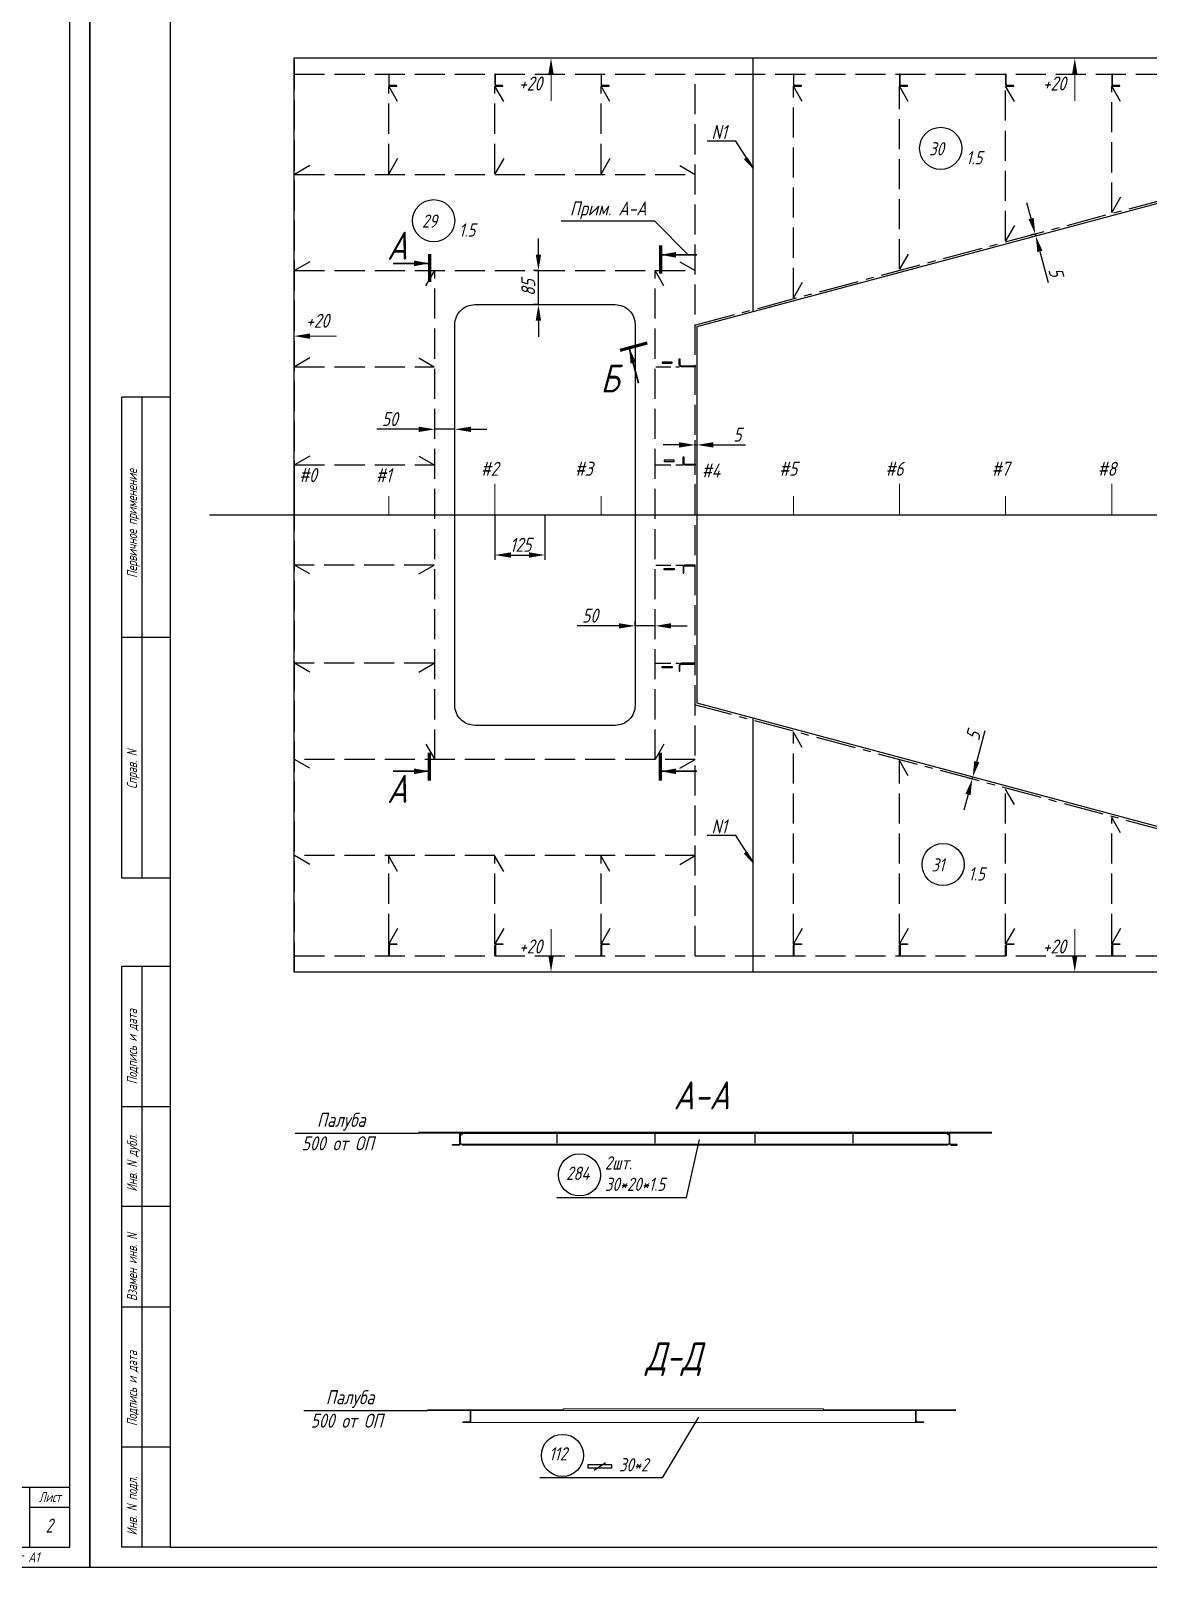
# Model space of a CAD drawing. Header units: millimetres. Extents: x 76485 to 135355, y 12764 to 18704.
# Drawn here: x 93158 to 95947, y 12764 to 16599 of the extents above; entities that cross this region are included whole.
import ezdxf
from ezdxf.enums import TextEntityAlignment as Align

# ---------------------------------------------------------------- set-up
doc = ezdxf.new("R2010")
doc.units = ezdxf.units.MM
doc.header["$PDSIZE"] = -1
for name, pattern in [('CENTER', [2, 1.25, -0.25, 0.25, -0.25]), ('Dashed', [10, 7.5, -2.5]), ('Dashed_dotted', [34, 24, -5, 0, -5])]:
    doc.linetypes.add(name, pattern=pattern)
for name, color, linetype in [('-1', 7, 'Continuous'), ('-1102', 7, 'Continuous'), ('6001', 7, 'Continuous'), ('7001', 7, 'Continuous'), ('Frame', 6, 'Continuous')]:
    doc.layers.add(name, color=color, linetype=linetype)
doc.styles.add('PB_TEXT', font='romans.shx', dxfattribs={"width": 0.7, "oblique": 15})
doc.styles.get("Standard").update_dxf_attribs({"font": 'ГОСТ тип А наклонный.ttf'})
doc.styles.add('ГОСТ', font='ГОСТ тип А.ttf', dxfattribs={"oblique": 15})
doc.dimstyles.new('dim10', dxfattribs={"dimscale": 0.4, "dimtxt": 87.5, "dimasz": 100, "dimexe": 30, "dimexo": 0, "dimgap": 20, "dimtad": 1, "dimdec": 0, "dimdsep": 46, "dimtxsty": 'Standard', "dimcen": 5, "dimadec": 0, "dimazin": 0, "dimtfac": 1, "dimtdec": 0, "dimtmove": 0, "dimatfit": 3, "dimfxl": 1, "dimtolj": 1, "dimtzin": 0, "dimarcsym": 0})
doc.dimstyles.get("Standard").update_dxf_attribs({"dimtxt": 0.18, "dimasz": 0.18, "dimexe": 0.18, "dimexo": 0.0625, "dimgap": 0.09, "dimtad": 0, "dimtih": 1, "dimtoh": 1, "dimdec": 4, "dimzin": 0, "dimdsep": 46, "dimtxsty": 'Standard', "dimcen": 0.09, "dimadec": 0, "dimazin": 0, "dimtfac": 1, "dimtdec": 4, "dimtofl": 0, "dimtmove": 0, "dimatfit": 3, "dimfxl": 1, "dimtolj": 1, "dimtzin": 0, "dimarcsym": 0})

# ---------------------------------------------------------------- blocks, each defined once
blk = doc.blocks.new('*D26')
at = {"color": 0, "lineweight": -2, "transparency": 16777216}
for p, q in [((94166.2, 15604.2), (94166.2, 15616.2)), ((94216.2, 15604.2), (94216.2, 15616.2)), ((94126.2, 15604.2), (94021.2, 15604.2)), ((94216.2, 15604.2), (94166.2, 15604.2)), ((94256.2, 15604.2), (94296.2, 15604.2))]:
    blk.add_line(p, q, dxfattribs=at)
at = {"color": 0, "transparency": 16777216}
for points in [[(94126.2, 15610.8), (94126.2, 15597.5), (94166.2, 15604.2)], [(94256.2, 15610.8), (94256.2, 15597.5), (94216.2, 15604.2)]]:
    blk.add_solid(points, dxfattribs=at)
at = {"layer": 'Defpoints', "color": 0, "transparency": 16777216}
for p in [(94166.2, 15604.2), (94166.2, 15604.2), (94216.2, 15604.2)]:
    blk.add_point(p, dxfattribs=at)
at = {"color": 0, "transparency": 16777216, "insert": (94053.7, 15629.7), "char_height": 35, "attachment_point": 5}
blk.add_mtext('\\A1;50', dxfattribs=at)
blk = doc.blocks.new('*D27')
at = {"color": 0, "lineweight": -2, "transparency": 16777216}
for p, q in [((94424.9, 16040.4), (94424.9, 16080.4)), ((94424.9, 16000.4), (94412.9, 16000.4)), ((94424.9, 15915.4), (94424.9, 16000.4)), ((94424.9, 15915.4), (94412.9, 15915.4)), ((94424.9, 15875.4), (94424.9, 15835.4))]:
    blk.add_line(p, q, dxfattribs=at)
at = {"color": 0, "transparency": 16777216}
for points in [[(94418.2, 16040.4), (94431.6, 16040.4), (94424.9, 16000.4)], [(94418.2, 15875.4), (94431.6, 15875.4), (94424.9, 15915.4)]]:
    blk.add_solid(points, dxfattribs=at)
at = {"layer": 'Defpoints', "color": 0, "transparency": 16777216}
for p in [(94424.9, 16000.4), (94424.9, 16000.4), (94424.9, 15915.4)]:
    blk.add_point(p, dxfattribs=at)
at = {"color": 0, "transparency": 16777216, "insert": (94399.4, 15957.9), "char_height": 35, "attachment_point": 5, "rotation": 90}
blk.add_mtext('\\A1;85', dxfattribs=at)
blk = doc.blocks.new('*D28')
at = {"color": 0, "lineweight": -2, "transparency": 16777216}
for p, q in [((94316.2, 15390.4), (94316.2, 15278.5)), ((94441.2, 15390.4), (94441.2, 15278.5)), ((94356.2, 15290.5), (94401.2, 15290.5))]:
    blk.add_line(p, q, dxfattribs=at)
at = {"color": 0, "transparency": 16777216}
for points in [[(94356.2, 15297.2), (94356.2, 15283.8), (94316.2, 15290.5)], [(94401.2, 15297.2), (94401.2, 15283.8), (94441.2, 15290.5)]]:
    blk.add_solid(points, dxfattribs=at)
at = {"layer": 'Defpoints', "color": 0, "transparency": 16777216}
for p in [(94316.2, 15390.4), (94441.2, 15390.4), (94441.2, 15290.5)]:
    blk.add_point(p, dxfattribs=at)
at = {"color": 0, "transparency": 16777216, "insert": (94380.5, 15316), "char_height": 35, "attachment_point": 5}
blk.add_mtext('\\A1;125', dxfattribs=at)
blk = doc.blocks.new('*D29')
at = {"color": 0, "lineweight": -2, "transparency": 16777216}
for p, q in [((94626.2, 15113.7), (94521.2, 15113.7)), ((94666.2, 15113.7), (94666.2, 15125.7)), ((94716.2, 15113.7), (94666.2, 15113.7)), ((94716.2, 15113.7), (94716.2, 15125.7)), ((94756.2, 15113.7), (94796.2, 15113.7))]:
    blk.add_line(p, q, dxfattribs=at)
at = {"color": 0, "transparency": 16777216}
for points in [[(94626.2, 15120.3), (94626.2, 15107), (94666.2, 15113.7)], [(94756.2, 15120.3), (94756.2, 15107), (94716.2, 15113.7)]]:
    blk.add_solid(points, dxfattribs=at)
at = {"layer": 'Defpoints', "color": 0, "transparency": 16777216}
for p in [(94666.2, 15113.7), (94666.2, 15113.7), (94716.2, 15113.7)]:
    blk.add_point(p, dxfattribs=at)
at = {"color": 0, "transparency": 16777216, "insert": (94553.7, 15139.2), "char_height": 35, "attachment_point": 5}
blk.add_mtext('\\A1;50', dxfattribs=at)
blk = doc.blocks.new('A$C128E1BCE')
at = {"linetype": 'Continuous', "lineweight": 9}
blk.add_line((40, 0), (106.5, 0), dxfattribs=at)
at = {"linetype": 'Continuous'}
blk.add_solid([(40, 6.7), (40, -6.7), (0, 0)], dxfattribs=at)
blk = doc.blocks.new('stamp-small-01')
at = {"layer": 'Frame'}
for p, q in [((-185, 15), (0, 15)), ((-185, 0), (-185, 15)), ((-178, 15), (-178, 0)), ((-168, 15), (-168, 0)), ((-145, 15), (-145, 0)), ((-130, 0), (-130, 15)), ((-120, 15), (-120, 0)), ((-10, 0), (-10, 15)), ((-185, 5), (-120, 5))]:
    blk.add_line(p, q, dxfattribs=at)
at = {"layer": 'Frame', "color": 7}
for p, q in [((-185, 10), (-120, 10)), ((-10, 10), (0, 10))]:
    blk.add_line(p, q, dxfattribs=at)
at = {"layer": 'Frame', "color": 7, "style": 'PB_TEXT', "oblique": 15, "width": 0.7}
blk.add_text('Лист', height=2.5, dxfattribs=at).set_placement((-4.99, 11.25), align=Align.CENTER)
for s, p in [('Подпись', (-143.84, 1.32)), ('Изм.', (-184.42, 1.25)), ('Лист', (-176.51, 1.32)), ('N документа', (-166.77, 1.32)), ('Дата', (-129.46, 1.32))]:
    blk.add_text(s, height=2.5, dxfattribs=at).set_placement(p)
blk = doc.blocks.new('stamp-side-01')
at = {"layer": 'Frame'}
for p, q in [((-12, 0), (-12, 145)), ((-12, 145), (0, 145)), ((-12, 110), (0, 110)), ((0, 85), (-12, 85)), ((-12, 60), (0, 60)), ((0, 25), (-12, 25)), ((0, 0), (-12, 0))]:
    blk.add_line(p, q, dxfattribs=at)
at = {"layer": 'Frame', "color": 7}
blk.add_line((-7, 145), (-7, 0), dxfattribs=at)
at = {"layer": 'Frame', "color": 7, "style": 'PB_TEXT', "oblique": 15, "width": 0.7}
for s, p in [('Подпись и дата', (-8.25, 115.55)), ('Инв. N дубл.', (-8.25, 88.76)), ('Взамен инв. N', (-8.25, 61.42)), ('Подпись и дата', (-8.25, 30.25)), ('Инв. N подл.', (-8.25, 2.97))]:
    blk.add_text(s, height=2.5, rotation=90, dxfattribs=at).set_placement(p)
blk = doc.blocks.new('stamp-side-02')
at = {"layer": 'Frame'}
for p, q in [((0, 287), (-12, 287)), ((-12, 167), (-12, 287)), ((0, 227), (-12, 227)), ((0, 167), (-12, 167))]:
    blk.add_line(p, q, dxfattribs=at)
at = {"layer": 'Frame', "color": 7}
blk.add_line((-7, 287), (-7, 167), dxfattribs=at)
at = {"layer": 'Frame'}
blk.add_blockref('stamp-side-01', (0, 0), dxfattribs=at)
at = {"layer": 'Frame', "color": 7, "style": 'PB_TEXT', "oblique": 15, "width": 0.7}
for s, p in [('Первичное применение', (-8.25, 241.89)), ('Справ. N', (-8.25, 189.23))]:
    blk.add_text(s, height=2.5, rotation=90, dxfattribs=at).set_placement(p)
blk = doc.blocks.new('A$C65DE2539')
at = {"color": 7}
for points in [[(0, 0), (8410, 0), (8410, 5940), (0, 5940)], [(200, 50), (8360, 50), (8360, 5890), (200, 5890)]]:
    blk.add_lwpolyline(points, close=True, dxfattribs=at)
at = {"color": 7, "xscale": 10, "yscale": 10, "zscale": 10}
for name, p in [('stamp-side-02', (200, 50)), ('stamp-small-01', (8360, 50))]:
    blk.add_blockref(name, p, dxfattribs=at)
at = {"color": 7, "style": 'ГОСТ', "oblique": 15}
blk.add_text('Формат А1', height=25, dxfattribs=at).set_placement((8216.9, 12.5), align=Align.CENTER)
blk = doc.blocks.new('sech')
at = {"color": 7, "lineweight": 60, "ltscale": 20}
blk.add_line((45636.5, -51323.5), (45810.1, -51323.5), dxfattribs=at)
at = {"color": 7, "lineweight": 30, "ltscale": 20}
blk.add_line((45694, -51323.5), (45694, -51551.1), dxfattribs=at)
at = {"color": 7}
blk.add_lwpolyline([(45694, -51323.5, 0, 35, 0), (45694, -51421.1, 28.6, 28.6, 0)], format="xyseb", dxfattribs=at)
blk = doc.blocks.new('*D46')
at = {"color": 0, "lineweight": -2, "transparency": 16777216}
for p, q in [((94816.2, 15565.3), (94816.2, 15577.3)), ((94821.2, 15565.3), (94821.2, 15577.3)), ((94776.2, 15565.3), (94736.2, 15565.3)), ((94816.2, 15565.3), (94821.2, 15565.3)), ((94861.2, 15565.3), (94941.8, 15565.3))]:
    blk.add_line(p, q, dxfattribs=at)
at = {"color": 0, "transparency": 16777216}
for points in [[(94776.2, 15572), (94776.2, 15558.6), (94816.2, 15565.3)], [(94861.2, 15572), (94861.2, 15558.6), (94821.2, 15565.3)]]:
    blk.add_solid(points, dxfattribs=at)
at = {"layer": 'Defpoints', "color": 0, "transparency": 16777216}
for p in [(94816.2, 15565.3), (94821.2, 15565.3), (94821.2, 15565.3)]:
    blk.add_point(p, dxfattribs=at)
at = {"color": 0, "transparency": 16777216, "insert": (94921.5, 15590.8), "char_height": 35, "attachment_point": 5}
blk.add_mtext('\\A1;5', dxfattribs=at)
blk = doc.blocks.new('*D47')
at = {"color": 0, "lineweight": -2, "transparency": 16777216}
for p, q in [((95654.7, 16130.3), (95644.3, 16169)), ((95665, 16091.7), (95653.4, 16088.6)), ((95666.3, 16086.9), (95654.7, 16083.8)), ((95665, 16091.7), (95666.3, 16086.9)), ((95676.7, 16048.2), (95697.5, 15970.4))]:
    blk.add_line(p, q, dxfattribs=at)
at = {"color": 0, "transparency": 16777216}
for points in [[(95661.1, 16132.1), (95648.2, 16128.6), (95665, 16091.7)], [(95683.1, 16050), (95670.2, 16046.5), (95666.3, 16086.9)]]:
    blk.add_solid(points, dxfattribs=at)
at = {"layer": 'Defpoints', "color": 0, "transparency": 16777216}
for p in [(95665, 16091.7), (95666.3, 16086.9), (95666.3, 16086.9)]:
    blk.add_point(p, dxfattribs=at)
at = {"color": 0, "transparency": 16777216, "insert": (95716.9, 15996.6), "char_height": 35, "attachment_point": 5, "rotation": 285}
blk.add_mtext('\\A1;5', dxfattribs=at)
blk = doc.blocks.new('*D48')
at = {"color": 0, "lineweight": -2, "transparency": 16777216}
for p, q in [((95519.2, 14774.8), (95540.1, 14852.7)), ((95507.6, 14731.3), (95496, 14734.4)), ((95508.9, 14736.2), (95497.3, 14739.3)), ((95507.6, 14731.3), (95508.9, 14736.2)), ((95497.2, 14692.7), (95486.9, 14654.1))]:
    blk.add_line(p, q, dxfattribs=at)
at = {"color": 0, "transparency": 16777216}
for points in [[(95512.8, 14776.5), (95525.6, 14773.1), (95508.9, 14736.2)], [(95490.8, 14694.4), (95503.6, 14691), (95507.6, 14731.3)]]:
    blk.add_solid(points, dxfattribs=at)
at = {"layer": 'Defpoints', "color": 0, "transparency": 16777216}
for p in [(95507.6, 14731.3), (95508.9, 14736.2), (95508.9, 14736.2)]:
    blk.add_point(p, dxfattribs=at)
at = {"color": 0, "transparency": 16777216, "insert": (95510.2, 14839.7), "char_height": 35, "attachment_point": 5, "rotation": 75}
blk.add_mtext('\\A1;5', dxfattribs=at)
blk = doc.blocks.new('_weld')
at = {"color": 0, "linetype": 'ByBlock'}
for p, q in [((-1.5, 0), (-1.5, 0)), ((-1.5, -0.05), (-1.45, 0)), ((-1.5, -0.09), (-1.41, 0)), ((-1.5, -0.14), (-1.36, 0)), ((-1.5, -0.18), (-1.32, 0)), ((-1.5, -0.22), (-1.28, 0)), ((-1.5, -0.27), (-1.23, 0)), ((-1.43, -0.29), (-1.14, 0)), ((-1.37, -0.27), (-1.1, 0)), ((-1.31, -0.26), (-1.05, 0)), ((-1.26, -0.25), (-1.01, 0)), ((-1.2, -0.24), (-0.96, 0)), ((-1.14, -0.23), (-0.92, 0)), ((-1.09, -0.22), (-0.87, 0)), ((-1.03, -0.21), (-0.83, 0)), ((-0.92, -0.18), (-0.74, 0)), ((-0.86, -0.17), (-0.69, 0)), ((-0.81, -0.16), (-0.65, 0)), ((-0.67, -0.13), (-0.81, 0)), ((-0.63, -0.13), (-0.76, 0)), ((-0.75, -0.15), (-0.6, 0)), ((-0.7, -0.14), (-0.56, 0)), ((-0.64, -0.13), (-0.51, 0)), ((-0.58, -0.12), (-0.47, 0)), ((-0.53, -0.11), (-0.42, 0)), ((-0.41, -0.08), (-0.49, 0)), ((-0.37, -0.07), (-0.45, 0)), ((-0.33, -0.07), (-0.4, 0)), ((-0.36, -0.07), (-0.29, 0)), ((-0.3, -0.06), (-0.24, 0)), ((-0.25, -0.05), (-0.2, 0)), ((-0.19, -0.04), (-0.15, 0)), ((-0.15, -0.03), (-0.18, 0)), ((-0.13, -0.03), (-0.11, 0)), ((-0.11, -0.02), (-0.13, 0)), ((-0.07, -0.01), (-0.09, 0)), ((-0.08, -0.02), (-0.06, 0)), ((-0.04, -0.01), (-0.04, 0)), ((-0.02, 0), (-0.02, 0)), ((-1.27, -0.25), (-1.5, -0.02)), ((-1.31, -0.26), (-1.5, -0.07)), ((-1.34, -0.27), (-1.5, -0.11)), ((-1.38, -0.28), (-1.5, -0.16)), ((-1.42, -0.28), (-1.5, -0.2)), ((-1.46, -0.29), (-1.5, -0.25)), ((-1.49, -0.3), (-1.5, -0.29)), ((-1.48, -0.3), (-1.19, 0)), ((-1.23, -0.25), (-1.48, 0)), ((-1.2, -0.24), (-1.43, 0)), ((-1.16, -0.23), (-1.39, 0)), ((-1.12, -0.22), (-1.34, 0)), ((-1.08, -0.22), (-1.3, 0)), ((-1.05, -0.21), (-1.25, 0)), ((-1.01, -0.2), (-1.21, 0)), ((-0.97, -0.19), (-1.16, 0)), ((-0.93, -0.19), (-1.12, 0)), ((-0.9, -0.18), (-1.07, 0)), ((-0.86, -0.17), (-1.03, 0)), ((-0.82, -0.16), (-0.99, 0)), ((-0.98, -0.2), (-0.78, 0)), ((-0.78, -0.16), (-0.94, 0)), ((-0.75, -0.15), (-0.9, 0)), ((-0.71, -0.14), (-0.85, 0)), ((-0.6, -0.12), (-0.72, 0)), ((-0.56, -0.11), (-0.67, 0)), ((-0.52, -0.1), (-0.63, 0)), ((-0.48, -0.1), (-0.58, 0)), ((-0.45, -0.09), (-0.54, 0)), ((-0.47, -0.09), (-0.38, 0)), ((-0.42, -0.08), (-0.33, 0)), ((-0.3, -0.06), (-0.36, 0)), ((-0.26, -0.05), (-0.31, 0)), ((-0.22, -0.04), (-0.27, 0)), ((-0.18, -0.04), (-0.22, 0))]:
    blk.add_line(p, q, dxfattribs=at)
at = {"color": 0, "linetype": 'ByBlock', "flags": 128}
blk.add_lwpolyline([(-1.5, 0), (0, 0), (-1.5, -0.3)], close=True, dxfattribs=at)

msp = doc.modelspace()

# ---------------------------------------------------------------- linework, layer by layer
at = {"layer": '-1', "color": 1, "lineweight": 0}
for p, q in [((93816.2, 15390.4), (93816.2, 15468.5)), ((94316.2, 15390.4), (94316.2, 15468.5)), ((94816.2, 15390.4), (94816.2, 15468.5)), ((95326.2, 15390.4), (95326.2, 15468.5)), ((95856.2, 15390.4), (95856.2, 15468.5)), ((94051.2, 15390.4), (94051.2, 15437.3)), ((94581.2, 15390.4), (94581.2, 15437.3)), ((95061.2, 15390.4), (95061.2, 15437.3)), ((95591.2, 15390.4), (95591.2, 15437.3))]:
    msp.add_line(p, q, dxfattribs=at)
at = {"layer": '-1102', "color": 3, "lineweight": 0}
for p, q in [((95467.1, 13155.8), (94148.1, 13155.8)), ((94254.8, 13130.2), (94254.8, 13155.8)), ((94256.3, 13130.2), (94256.3, 13155.8)), ((95366.3, 13130.2), (95366.3, 13155.8)), ((95367.8, 13130.2), (95367.8, 13155.8))]:
    msp.add_line(p, q, dxfattribs=at)
msp.add_lwpolyline([(95467.1, 13157.3), (95136.3, 13157.3), (95136.3, 13159.8), (94486.3, 13159.8), (94486.3, 13157.3), (94148.1, 13157.3)], dxfattribs=at)
for centre, radius, start, end in [((94251.8, 13130.2), 4.5, 269.9984, 0.0016), ((94251.8, 13130.2), 3, 269.9984, 0.0016), ((95370.8, 13130.2), 4.5, 179.9984, 270.0016), ((95370.8, 13130.2), 3, 179.9984, 270.0016)]:
    msp.add_arc(centre, radius, start, end, dxfattribs=at)
at = {"color": 3, "ltscale": 25}
for p, q in [((93814.7, 16530.4), (93814.7, 14250.4)), ((96916.2, 16530.4), (93814.7, 16530.4)), ((94961.2, 15897.9), (94961.2, 16530.4)), ((94961.2, 14250.4), (94961.2, 14882.9)), ((93814.7, 14250.4), (96916.2, 14250.4)), ((95556.6, 13849.5), (94125.8, 13849.5)), ((95556.6, 13848), (94125.8, 13848)), ((94229.1, 13822.5), (94229.1, 13848)), ((94230.6, 13822.5), (94230.6, 13848)), ((94230.6, 13848), (95450.6, 13848)), ((94230.6, 13822.5), (94230.6, 13848)), ((94470.6, 13848), (94470.6, 13822.5)), ((94715.6, 13848), (94715.6, 13822.5)), ((94965.6, 13822.5), (94965.6, 13848)), ((95210.6, 13822.5), (95210.6, 13848)), ((95450.6, 13822.5), (95450.6, 13848)), ((95450.6, 13848), (95450.6, 13822.5)), ((95452.1, 13822.5), (95452.1, 13848)), ((95447.5, 13819.5), (94233.6, 13819.5))]:
    msp.add_line(p, q, dxfattribs=at)
at = {"color": 6, "linetype": 'Dashed', "ltscale": 10}
for p, q in [((93816.2, 14250.4), (93816.2, 16530.4)), ((93816.2, 16490.4), (96917.7, 16490.4)), ((94816.2, 14290.4), (94816.2, 16490.4)), ((93816.2, 14290.4), (96917.7, 14290.4))]:
    msp.add_line(p, q, dxfattribs=at)
at = {"color": 1, "linetype": 'Dashed', "ltscale": 10}
for p, q in [((94051.2, 16241.9), (94051.2, 16460.4)), ((94316.2, 16241.9), (94316.2, 16460.4)), ((94581.2, 16241.9), (94581.2, 16460.4)), ((95061.2, 15932.5), (95061.2, 16460.4)), ((95326.2, 16003.5), (95326.2, 16460.4)), ((95591.2, 16074.5), (95591.2, 16460.4)), ((95856.2, 16145.5), (95856.2, 16460.4)), ((93816.2, 16240.4), (94816.2, 16240.4)), ((93816.2, 16000.4), (94816.2, 16000.4)), ((94166.2, 14780.4), (94166.2, 16000.4)), ((94716.2, 14780.4), (94716.2, 16000.4)), ((93816.2, 15760.4), (94164.7, 15760.4)), ((93816.2, 15515.4), (94164.7, 15515.4)), ((94164.7, 15265.4), (93816.2, 15265.4)), ((94164.7, 15020.4), (93816.2, 15020.4)), ((95061.2, 14320.4), (95061.2, 14848.4)), ((94816.2, 14780.4), (93816.2, 14780.4)), ((95326.2, 14320.4), (95326.2, 14777.4)), ((95591.2, 14320.4), (95591.2, 14706.4)), ((95856.2, 14320.4), (95856.2, 14635.3)), ((94816.2, 14540.4), (93816.2, 14540.4)), ((94051.2, 14320.4), (94051.2, 14538.9)), ((94316.2, 14320.4), (94316.2, 14538.9)), ((94581.2, 14320.4), (94581.2, 14538.9))]:
    msp.add_line(p, q, dxfattribs=at)
at = {"color": 1, "linetype": 'CENTER', "ltscale": 100}
for p, q in [((94073.2, 16422.3), (94051.2, 16460.4)), ((94338.2, 16422.3), (94316.2, 16460.4)), ((94603.2, 16422.3), (94581.2, 16460.4)), ((95083.2, 16422.3), (95061.2, 16460.4)), ((95348.2, 16422.3), (95326.2, 16460.4)), ((95613.2, 16422.3), (95591.2, 16460.4)), ((95878.2, 16422.3), (95856.2, 16460.4)), ((93854.4, 16262.5), (93816.2, 16240.4)), ((94073.2, 16280.1), (94051.2, 16241.9)), ((94338.2, 16280.1), (94316.2, 16241.9)), ((94603.2, 16280.1), (94581.2, 16241.9)), ((94778.1, 16262.5), (94816.2, 16240.4)), ((95878.2, 16183.7), (95856.2, 16145.5)), ((95613.2, 16112.7), (95591.2, 16074.5)), ((95348.2, 16041.6), (95326.2, 16003.5)), ((93854.4, 16022.5), (93816.2, 16000.4)), ((94144.2, 15962.3), (94166.2, 16000.4)), ((94738.2, 15962.3), (94716.2, 16000.4)), ((94778.1, 16022.5), (94816.2, 16000.4)), ((95083.2, 15970.6), (95061.2, 15932.5)), ((93854.4, 15782.5), (93816.2, 15760.4)), ((94126.6, 15782.5), (94164.7, 15760.4)), ((93854.4, 15537.5), (93816.2, 15515.4)), ((94126.6, 15537.5), (94164.7, 15515.4)), ((93854.4, 15243.4), (93816.2, 15265.4)), ((94126.6, 15243.4), (94164.7, 15265.4)), ((93854.4, 14998.4), (93816.2, 15020.4)), ((94126.6, 14998.4), (94164.7, 15020.4)), ((95083.2, 14810.2), (95061.2, 14848.4)), ((94144.2, 14818.6), (94166.2, 14780.4)), ((94738.2, 14818.6), (94716.2, 14780.4)), ((93854.4, 14758.4), (93816.2, 14780.4)), ((94778.1, 14758.4), (94816.2, 14780.4)), ((95348.2, 14739.2), (95326.2, 14777.4)), ((95613.2, 14668.2), (95591.2, 14706.4)), ((95878.2, 14597.2), (95856.2, 14635.3)), ((93854.4, 14518.4), (93816.2, 14540.4)), ((94073.2, 14500.8), (94051.2, 14538.9)), ((94338.2, 14500.8), (94316.2, 14538.9)), ((94603.2, 14500.8), (94581.2, 14538.9)), ((94778.1, 14518.4), (94816.2, 14540.4)), ((94073.2, 14358.6), (94051.2, 14320.4)), ((94338.2, 14358.6), (94316.2, 14320.4)), ((94603.2, 14358.6), (94581.2, 14320.4)), ((95083.2, 14358.6), (95061.2, 14320.4)), ((95348.2, 14358.6), (95326.2, 14320.4)), ((95613.2, 14358.6), (95591.2, 14320.4)), ((95878.2, 14358.6), (95856.2, 14320.4))]:
    msp.add_line(p, q, dxfattribs=at)
at = {"color": 5, "linetype": 'CENTER', "ltscale": 80}
for p, q in [((94817.7, 15864.7), (96916.2, 16427)), ((96916.2, 14353.9), (94817.7, 14916.2))]:
    msp.add_line(p, q, dxfattribs=at)
at = {"color": 2, "linetype": 'Dashed', "ltscale": 5}
for p, q in [((94717.7, 15760.4), (94776.2, 15760.4)), ((94758.7, 15772), (94733.6, 15772)), ((94733.6, 15772), (94733.6, 15768.9)), ((94733.6, 15768.9), (94758.7, 15768.9)), ((94758.7, 15768.9), (94758.7, 15772)), ((94717.7, 15515.4), (94786.2, 15515.4)), ((94763.7, 15527), (94738.6, 15527)), ((94738.6, 15527), (94738.6, 15523.9)), ((94738.6, 15523.9), (94763.7, 15523.9)), ((94763.7, 15523.9), (94763.7, 15527)), ((94717.7, 15265.4), (94786.2, 15265.4)), ((94738.6, 15253.9), (94738.6, 15257)), ((94738.6, 15257), (94763.7, 15257)), ((94763.7, 15253.9), (94738.6, 15253.9)), ((94763.7, 15257), (94763.7, 15253.9)), ((94717.7, 15020.4), (94776.2, 15020.4)), ((94733.6, 15008.9), (94733.6, 15012)), ((94733.6, 15012), (94758.7, 15012)), ((94758.7, 15008.9), (94733.6, 15008.9)), ((94758.7, 15012), (94758.7, 15008.9))]:
    msp.add_line(p, q, dxfattribs=at)
at = {"color": 3, "linetype": 'Dashed_dotted', "ltscale": 25}
msp.add_line((94790.7, 15515.4), (94816.2, 15515.4), dxfattribs=at)
at = {"color": 1}
msp.add_line((93603.8, 15390.4), (101554.1, 15390.4), dxfattribs=at)
at = {"color": 1, "ltscale": 25}
for p, q in [((94608.4, 13020), (94548.3, 13020)), ((94548.3, 13020), (94548.3, 13012.5)), ((94548.3, 13012.5), (94608.4, 13012.5)), ((94564.3, 13006.9), (94592.5, 13025.7)), ((94608.4, 13012.5), (94608.4, 13020))]:
    msp.add_line(p, q, dxfattribs=at)
at = {"color": 5}
for points in [[(94052.7, 16490.4), (94051.2, 16490.4), (94051.2, 16464.9, 0.414214), (94055.7, 16460.4), (94071.2, 16460.4), (94071.2, 16461.9), (94055.7, 16461.9, -0.414214), (94052.7, 16464.9)], [(94317.7, 16490.4), (94316.2, 16490.4), (94316.2, 16464.9, 0.414214), (94320.7, 16460.4), (94336.2, 16460.4), (94336.2, 16461.9), (94320.7, 16461.9, -0.414214), (94317.7, 16464.9)], [(94582.7, 16490.4), (94581.2, 16490.4), (94581.2, 16464.9, 0.414214), (94585.7, 16460.4), (94601.2, 16460.4), (94601.2, 16461.9), (94585.7, 16461.9, -0.414214), (94582.7, 16464.9)], [(95062.7, 16490.4), (95061.2, 16490.4), (95061.2, 16464.9, 0.414214), (95065.7, 16460.4), (95081.2, 16460.4), (95081.2, 16461.9), (95065.7, 16461.9, -0.414214), (95062.7, 16464.9)], [(95327.7, 16490.4), (95326.2, 16490.4), (95326.2, 16464.9, 0.414214), (95330.7, 16460.4), (95346.2, 16460.4), (95346.2, 16461.9), (95330.7, 16461.9, -0.414214), (95327.7, 16464.9)], [(95592.7, 16490.4), (95591.2, 16490.4), (95591.2, 16464.9, 0.414214), (95595.7, 16460.4), (95611.2, 16460.4), (95611.2, 16461.9), (95595.7, 16461.9, -0.414214), (95592.7, 16464.9)], [(95857.7, 16490.4), (95856.2, 16490.4), (95856.2, 16464.9, 0.414214), (95860.7, 16460.4), (95876.2, 16460.4), (95876.2, 16461.9), (95860.7, 16461.9, -0.414214), (95857.7, 16464.9)], [(94778.2, 15780.4), (94778.2, 15766.4, 0.414214), (94782.2, 15762.4), (94816.2, 15762.4), (94816.2, 15760.4), (94782.2, 15760.4, -0.414214), (94776.2, 15766.4), (94776.2, 15780.4)], [(94816.2, 15516.9), (94816.2, 15515.4), (94790.7, 15515.4, -0.414214), (94786.2, 15519.9), (94786.2, 15535.4), (94787.7, 15535.4), (94787.7, 15519.9, 0.414214), (94790.7, 15516.9)], [(94816.2, 15263.9), (94816.2, 15265.4), (94790.7, 15265.4, 0.414214), (94786.2, 15260.9), (94786.2, 15245.4), (94787.7, 15245.4), (94787.7, 15260.9, -0.414214), (94790.7, 15263.9)], [(94778.2, 15000.4), (94778.2, 15014.4, -0.414214), (94782.2, 15018.4), (94816.2, 15018.4), (94816.2, 15020.4), (94782.2, 15020.4, 0.414214), (94776.2, 15014.4), (94776.2, 15000.4)], [(94052.7, 14290.4), (94051.2, 14290.4), (94051.2, 14315.9, -0.414214), (94055.7, 14320.4), (94071.2, 14320.4), (94071.2, 14318.9), (94055.7, 14318.9, 0.414214), (94052.7, 14315.9)], [(94317.7, 14290.4), (94316.2, 14290.4), (94316.2, 14315.9, -0.414214), (94320.7, 14320.4), (94336.2, 14320.4), (94336.2, 14318.9), (94320.7, 14318.9, 0.414214), (94317.7, 14315.9)], [(94582.7, 14290.4), (94581.2, 14290.4), (94581.2, 14315.9, -0.414214), (94585.7, 14320.4), (94601.2, 14320.4), (94601.2, 14318.9), (94585.7, 14318.9, 0.414214), (94582.7, 14315.9)], [(95062.7, 14290.4), (95061.2, 14290.4), (95061.2, 14315.9, -0.414214), (95065.7, 14320.4), (95081.2, 14320.4), (95081.2, 14318.9), (95065.7, 14318.9, 0.414214), (95062.7, 14315.9)], [(95327.7, 14290.4), (95326.2, 14290.4), (95326.2, 14315.9, -0.414214), (95330.7, 14320.4), (95346.2, 14320.4), (95346.2, 14318.9), (95330.7, 14318.9, 0.414214), (95327.7, 14315.9)], [(95592.7, 14290.4), (95591.2, 14290.4), (95591.2, 14315.9, -0.414214), (95595.7, 14320.4), (95611.2, 14320.4), (95611.2, 14318.9), (95595.7, 14318.9, 0.414214), (95592.7, 14315.9)], [(95857.7, 14290.4), (95856.2, 14290.4), (95856.2, 14315.9, -0.414214), (95860.7, 14320.4), (95876.2, 14320.4), (95876.2, 14318.9), (95860.7, 14318.9, 0.414214), (95857.7, 14315.9)]]:
    msp.add_lwpolyline(points, format="xyb", close=True, dxfattribs=at)
at = {"color": 3, "ltscale": 25}
for points in [[(94821.2, 14920.4), (94821.2, 15860.4), (96512.5, 16313.6, -0.065543), (96564.3, 16320.4), (96616.2, 16320.4, -0.414214), (96816.2, 16120.4), (96816.2, 14660.4, -0.414214), (96616.2, 14460.4), (96564.3, 14460.4, -0.065543), (96512.5, 14467.2), (94821.2, 14920.4)], [(94216.2, 14915.4), (94216.2, 15865.4, -0.414214), (94266.2, 15915.4), (94616.2, 15915.4, -0.414214), (94666.2, 15865.4), (94666.2, 14915.4, -0.414214), (94616.2, 14865.4), (94266.2, 14865.4, -0.414214), (94216.2, 14915.4, -0.414214)]]:
    msp.add_lwpolyline(points, format="xyb", dxfattribs=at)
at = {"linetype": 'Continuous'}
for points in [[(94917.4, 16323.6), (94845.7, 16323.6)], [(94917.4, 14590.6), (94845.7, 14590.6)]]:
    msp.add_lwpolyline(points, dxfattribs=at)
for points in [[(94481.5, 16124.2), (94714.3, 16124.2), (94798.6, 16039.7)], [(93817.5, 13848), (94125.8, 13848)], [(93839.7, 13155.8), (94148.1, 13155.8)]]:
    msp.add_lwpolyline(points)
at = {"color": 3, "ltscale": 25}
for points in [[(94226.1, 13818), (94210.6, 13818), (94210.6, 13819.5), (94226.1, 13819.5)], [(95450.6, 13822.5), (95446, 13818), (94235.1, 13818), (94230.6, 13822.5)]]:
    msp.add_lwpolyline(points, dxfattribs=at)
at = {"color": 1, "ltscale": 25}
for points in [[(94471, 13687.1), (94794.2, 13687.1), (94826.6, 13832.3)], [(95455.1, 13818), (95470.5, 13818), (95470.5, 13819.5), (95455.1, 13819.5)], [(94824.4, 13138.8), (94733.5, 12987.2), (94428.6, 12987.2)]]:
    msp.add_lwpolyline(points, dxfattribs=at)
for centre in [(95429.1, 16305.3), (94163.3, 16124.8), (95435, 14518.1), (94527.4, 13743.5), (94484.9, 13043.5)]:
    msp.add_circle(centre, 52.6, dxfattribs=at)
at = {"color": 3, "ltscale": 25}
for centre, radius, start, end in [((94230.6, 13848), 5, 270.0025, 359.9975), ((95450.6, 13848), 5, 180.0025, 269.9975), ((94226.1, 13822.5), 4.5, 269.9984, 0.0016), ((94226.1, 13822.5), 3, 269.9984, 0.0016), ((95455.1, 13822.5), 4.5, 179.9984, 270.0016), ((95455.1, 13822.5), 3, 179.9984, 270.0016)]:
    msp.add_arc(centre, radius, start, end, dxfattribs=at)
at = {"layer": '6001', "color": 1, "lineweight": 0}
for p, q in [((94256.3, 13155.8), (94256.3, 13125.8)), ((95366.3, 13155.8), (94256.3, 13155.8)), ((95366.3, 13155.8), (95366.3, 13125.8)), ((94256.3, 13125.8), (95366.3, 13125.8))]:
    msp.add_line(p, q, dxfattribs=at)
at = {"layer": '7001', "color": 1, "lineweight": 0}
for points in [[(94251.8, 13125.7), (94236.3, 13125.7), (94236.3, 13127.2), (94251.8, 13127.2)], [(95370.8, 13125.7), (95386.2, 13125.7), (95386.2, 13127.2), (95370.8, 13127.2)]]:
    msp.add_lwpolyline(points, dxfattribs=at)

# ---------------------------------------------------------------- block references
for p in [(84895.3, 12764.4), (93305.3, 12764.4)]:
    msp.add_blockref('A$C65DE2539', p)
at = {"rotation": 269.9999999999964}
for p in [(94456.3, 16530.4), (95763.7, 16530.4)]:
    msp.add_blockref('A$C128E1BCE', p, dxfattribs=at)
at = {"linetype": 'Continuous'}
for p, xscale, yscale, zscale, rotation in [((114682.6, 34296), 0.4, 0.4, 0.4, 270), ((74199.8, 34317.3), -0.4, 0.4, 0.4, 90), ((71683.3, 30906.9), 0.3999999999999999, 0.3999999999999999, 0.3999999999999999, 15.00006647950246), ((114682.6, -3526.8), -0.4, 0.4, 0.4, 270), ((74199.8, -3526.8), 0.4, 0.4, 0.4, 90.00000000000001)]:
    msp.add_blockref('sech', p, dxfattribs=dict(at, xscale=xscale, yscale=yscale, zscale=zscale, rotation=rotation))
at = {"xscale": -1}
for p, rotation in [((93814.7, 15836.8), 180), ((94456.3, 14250.4), 270.0000000000017), ((95763.7, 14250.4), 270.0000000000017)]:
    msp.add_blockref('A$C128E1BCE', p, dxfattribs=dict(at, rotation=rotation))

# ---------------------------------------------------------------- texts
at = {"layer": '-1', "color": 1, "lineweight": 0, "style": 'ГОСТ', "oblique": 15}
msp.add_text('#0', height=35, dxfattribs=at).set_placement((93826.9, 15472.5))
for s, p in [('#1', (94018.5, 15471.9)), ('#2', (94280.3, 15488.2)), ('#3', (94515.3, 15488.2)), ('#4', (94831.9, 15483.8)), ('#5', (95025.3, 15488.2)), ('#6', (95290.3, 15488.2)), ('#7', (95555.3, 15488.2)), ('#8', (95820.3, 15488.2))]:
    msp.add_text(s, height=35, rotation=0, dxfattribs=at).set_placement(p)
at = {"color": 7, "style": 'ГОСТ', "oblique": 15}
for p in [(94856.9, 16318.2), (94856.9, 14585.2)]:
    msp.add_text('N1', height=35, dxfattribs=at).set_placement(p, align=Align.BOTTOM_LEFT)
at = {"color": 1, "ltscale": 25, "style": 'ГОСТ', "oblique": 15}
for s, p in [('30', (95400, 16287.8)), ('1.5', (95492.5, 16265.4)), ('29', (94134.1, 16107.3)), ('1.5', (94226.7, 16084.9)), ('31', (95405.8, 14500.6)), ('1.5', (95498.4, 14478.2)), ('284', (94494, 13731)), ('30*20*1.5', (94590.8, 13703.6)), ('112', (94451.5, 13031)), ('30*2', (94625.9, 13003.6))]:
    msp.add_text(s, height=33, dxfattribs=at).set_placement(p)
at = {"color": 7, "style": 'ГОСТ', "oblique": 15}
for s, p in [('Прим. А-А', (94599, 16137.8)), ('Палуба', (93932.5, 13863.4)), ('500 от ОП', (93923.9, 13804.8)), ('Палуба', (93954.7, 13171.2)), ('500 от ОП', (93946.1, 13112.6))]:
    msp.add_text(s, height=35, dxfattribs=at).set_placement(p, align=Align.CENTER)
for s, p in [('А', (94047.1, 16027.5)), ('Б', (94580.1, 15696.1)), ('А', (94047.1, 14671.7))]:
    msp.add_text(s, height=70, dxfattribs=at).set_placement(p)
at = {"color": 7, "ltscale": 25, "style": 'ГОСТ', "oblique": 15}
msp.add_text('2шт.', height=33, dxfattribs=at).set_placement((94590.8, 13757))
at = {"linetype": 'Continuous', "char_height": 35, "attachment_point": 5}
for insert in [(94405.3, 16467.2), (95712.7, 16467.2), (93873.6, 15875), (94405.3, 14313.6), (95712.7, 14313.6)]:
    msp.add_mtext('\\A1;+20', dxfattribs=dict(at, insert=insert))
at = {"color": 7, "char_height": 70, "attachment_point": 5, "style": 'ГОСТ'}
for s, insert in [('\\A1;À-À', (94832.2, 13941.9)), ('\\A1;Ä-Ä', (94762.6, 13283.5))]:
    msp.add_mtext(s, dxfattribs=dict(at, insert=insert))
at = {"color": 7, "style": 'PB_TEXT', "oblique": 15, "width": 0.7}
msp.add_attdef('2', text='', height=35, dxfattribs=at).set_placement((93203.5, 12850.9), align=Align.CENTER)

# ---------------------------------------------------------------- dimensions: what is measured, and where the dimension line sits
for p1, p2, picture, middle in [((95665, 16091.7), (95666.3, 16086.9), '*D47', (95716.9, 15996.6)), ((95507.6, 14731.3), (95508.9, 14736.2), '*D48', (95510.2, 14839.7))]:
    dim = msp.add_aligned_dim(p1=p1, p2=p2, distance=0, dimstyle='dim10')
    dim.commit()
    dim.dimension.update_dxf_attribs({"geometry": picture, "text_midpoint": middle})
dim = msp.add_linear_dim(base=(94424.9, 16000.4), p1=(94424.9, 15915.4), p2=(94424.9, 16000.4), angle=90, dimstyle='dim10')
dim.commit()
dim.dimension.update_dxf_attribs({"geometry": '*D27', "text_midpoint": (94399.4, 15957.9)})
for base, p1, p2, picture, middle in [((94166.2, 15604.2), (94216.2, 15604.2), (94166.2, 15604.2), '*D26', (94053.7, 15629.7)), ((94821.2, 15565.3), (94816.2, 15565.3), (94821.2, 15565.3), '*D46', (94921.5, 15590.8)), ((94666.2, 15113.7), (94716.2, 15113.7), (94666.2, 15113.7), '*D29', (94553.7, 15139.2))]:
    dim = msp.add_linear_dim(base=base, p1=p1, p2=p2, dimstyle='dim10')
    dim.commit()
    dim.dimension.update_dxf_attribs({"geometry": picture, "text_midpoint": middle})
dim = msp.add_linear_dim(base=(94441.2, 15290.5), p1=(94316.2, 15390.4), p2=(94441.2, 15390.4), dimstyle='dim10')
dim.commit()
dim.dimension.update_dxf_attribs({"geometry": '*D28', "text_midpoint": (94380.5, 15290.5), "dimtype": 160})

# ---------------------------------------------------------------- leaders
at = {"linetype": 'Continuous'}
for points in [[(94961.2, 16256.3), (94917.4, 16323.6)], [(94961.2, 14523.4), (94917.4, 14590.6)]]:
    msp.add_leader(points, dimstyle='Standard', override={"dimscale": 10, "dimasz": 2, "dimclrd": 256, "dimldrblk": '_weld'}, dxfattribs=at)

doc.saveas('drawing.dxf')
